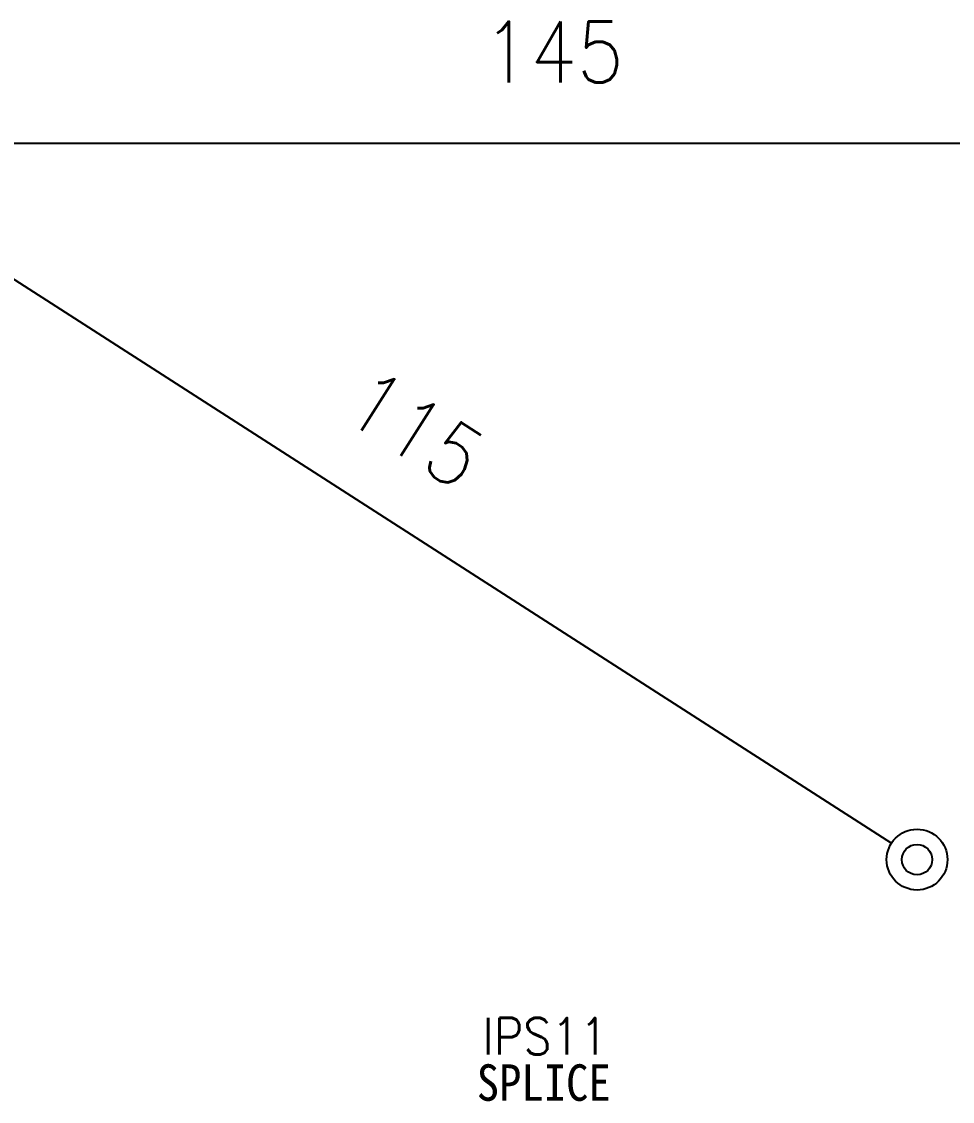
# Model space of a CAD drawing. Header units: inches. Extents: x 47316 to 59086, y 3141 to 11743.
# Drawn here: x 52016.5 to 52093, y 8846.3 to 8935.1 of the extents above; entities that cross this region are included whole.
import ezdxf

# ---------------------------------------------------------------- set-up
doc = ezdxf.new("R2010")
doc.units = ezdxf.units.IN
doc.header["$MEASUREMENT"] = 0
doc.styles.get("Standard").update_dxf_attribs({"font": ''})
doc.styles.get('Standard').set_extended_font_data('SimSun')
doc.linetypes.add('_VH_OTCON', pattern='A,0.0001,[7,VeSys.shx,S=0.1,R=0,X=0,Y=0],-0.4,[7,VeSys.shx,S=0.1,R=0,X=0,Y=0],-0.4,["X",Standard,S=1,R=0,X=-0.5,Y=-0.5],-0.0001,[7,VeSys.shx,S=0.1,R=0,X=0,Y=0],-0.4', length=1.2002)

msp = doc.modelspace()

# ---------------------------------------------------------------- linework, layer by layer
at = {"color": 0, "linetype": '_VH_OTCON', "lineweight": -2, "ltscale": 5}
for p, q in [((52000.877, 8925.134), (52118.256, 8925.134)), ((52000.48, 8923.782), (52088.014, 8867.543))]:
    msp.add_line(p, q, dxfattribs=at)
at = {"color": 0, "linetype": 'Continuous', "lineweight": -2}
for radius in [2.5, 1.25]:
    msp.add_circle((52090.117, 8866.192), radius, dxfattribs=at)

# ---------------------------------------------------------------- texts
at = {"color": 7, "linetype": '_VH_OTCON', "lineweight": 18, "ltscale": 5, "insert": (52054.424, 8935.134), "char_height": 5, "width": 12.85714, "attachment_point": 1}
msp.add_mtext('\\Fromans.shx;\\W0.9000000000;\\T1.0000000000;\\o\\l145', dxfattribs=at)
at = {"color": 7, "linetype": '_VH_OTCON', "lineweight": 18, "ltscale": 5, "insert": (52045.326, 8906.856), "char_height": 5, "width": 12.85714, "attachment_point": 1, "rotation": 327.27964}
msp.add_mtext('\\Fromans.shx;\\W0.9000000000;\\T1.0000000000;\\o\\l115', dxfattribs=at)
at = {"color": 6, "linetype": 'Continuous', "lineweight": 20, "char_height": 3, "attachment_point": 1}
for s, insert, width in [('\\Fromans.shx;\\W0.9000000000;\\T1.0000000000;\\o\\lIPS11', (52054.38, 8853.17), 11.44286), ('\\f黑体|b0|i0|c1|p0;\\W0.9000000000;\\T1.0000000000;\\o\\lSPLICE', (52053.899, 8849.353), 11.64944)]:
    msp.add_mtext(s, dxfattribs=dict(at, insert=insert, width=width))

doc.saveas('drawing.dxf')
